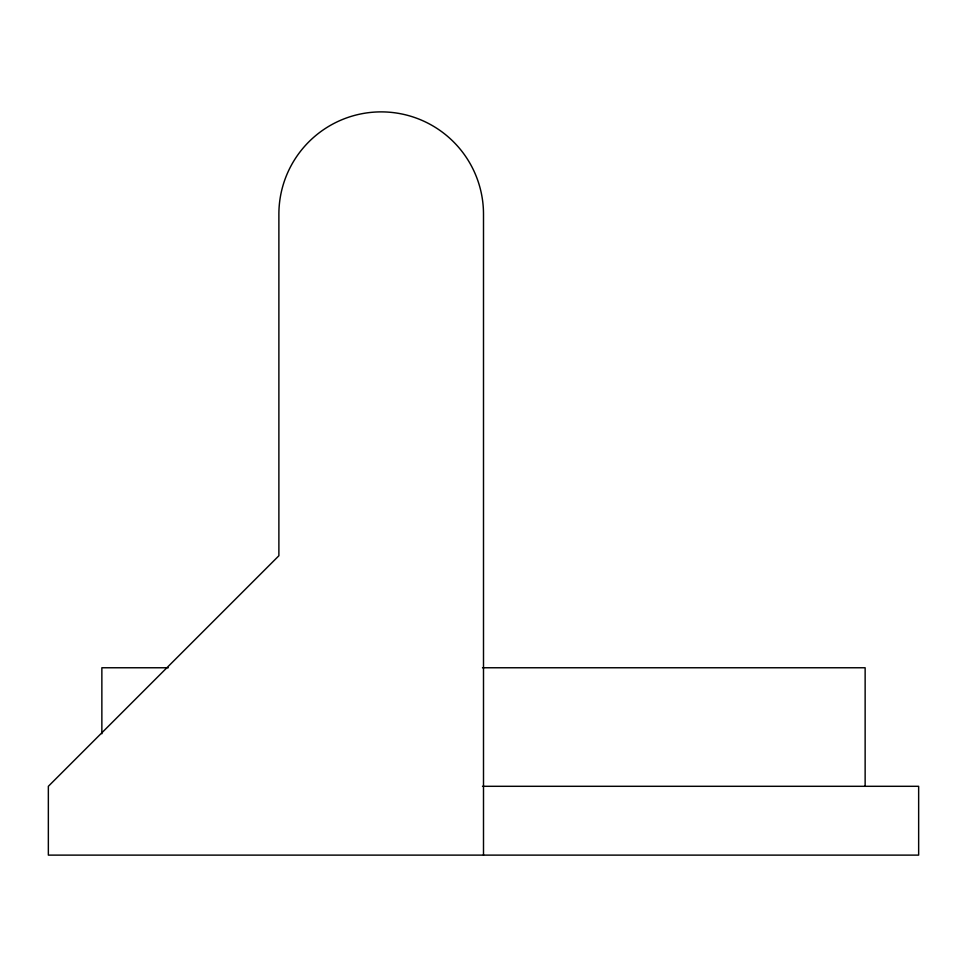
<?xml version="1.0" encoding="UTF-8"?>
<svg xmlns="http://www.w3.org/2000/svg" width="967" height="967" viewBox="0 0 967 967"><rect width="100%" height="100%" fill="white"/><g stroke="black" fill="none" stroke-linecap="round" stroke-linejoin="round"><path stroke-width="1.45" d="M168.234 667.762L101.861 667.762L101.861 733.784M482.497 667.762L865.139 667.762L865.139 786.304M482.497 786.304L918.65 786.304L918.65 855.118L48.35 855.118L48.35 786.304L278.883 555.759L278.883 214.19A102.309 102.309 0 0 1 381.191 111.882A102.309 102.309 0 0 1 483.5 214.19L483.5 855.118"/></g></svg>
